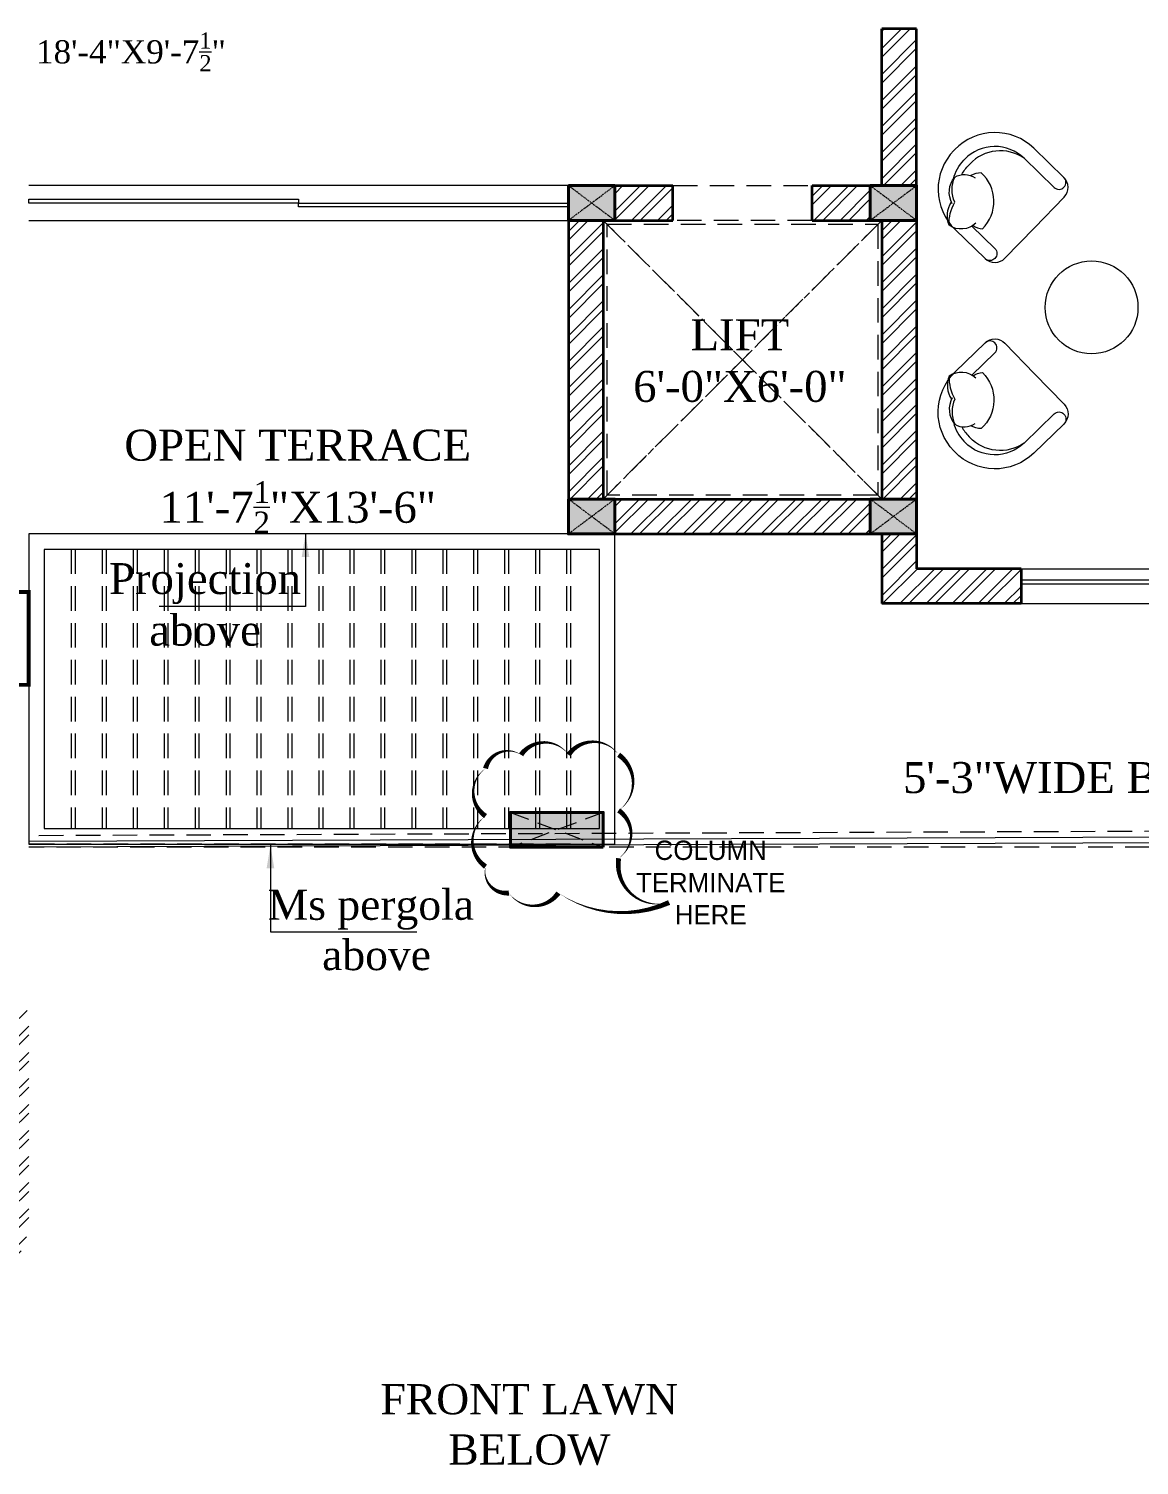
# Model space of a CAD drawing. Header units: inches. Extents: x -61 to 4103, y -308 to 989.
# Drawn here: x 1587.7 to 1874.8, y -117.5 to 253.7 of the extents above; entities that cross this region are included whole.
import ezdxf

# ---------------------------------------------------------------- set-up
doc = ezdxf.new("R2010")
doc.units = ezdxf.units.IN
for name, pattern in [('$0$$0$$0$HIDDEN', [9.525, 6.35, -3.175]), ('$2$$0$HIDDEN', [0.375, 0.25, -0.125]), ('AR-01-R0-COLUMN LAYOUT$0$$0$HIDDEN', [0.375, 0.25, -0.125]), ('AR-01-R0-COLUMN LAYOUT$0$$2$$0$HIDDEN', [0.375, 0.25, -0.125])]:
    doc.linetypes.add(name, pattern=pattern)
doc.layers.get('0').update_dxf_attribs({"lineweight": 0})
doc.layers.add('A-FURNITURE', color=35, linetype='Continuous', lineweight=13, true_color=0xab6a54)
doc.layers.add('A-PARAGOLA', color=132, linetype='$0$$0$$0$HIDDEN', lineweight=9, true_color=0x12d3ca)
for name, color, linetype, lineweight in [('A-HATCH', 8, 'Continuous', 0), ('A-HIDDEN', 8, '$2$$0$HIDDEN', 9), ('A-PROJECTION', 4, '$0$$0$$0$HIDDEN', 9), ('A-RAILING', 120, 'Continuous', 13), ('A-TEXT', 2, 'Continuous', 13), ('A-WALL', 1, 'Continuous', 35), ('A-WINDOW', 4, 'Continuous', 9), ('AR-01-R0-COLUMN LAYOUT$0$A-HIDDEN', 8, 'AR-01-R0-COLUMN LAYOUT$0$$2$$0$HIDDEN', 9), ('AR-01-R0-COLUMN LAYOUT$0$S-COLUMN FIRST FLOOR', 6, 'Continuous', 40), ('AR-01-R0-COLUMN LAYOUT$0$S-COLUMN GROUND FLOOR', 6, 'Continuous', 40), ('AR-01-R0-COLUMN LAYOUT$0$S-COLUMN HATCH FIRST FLOOR', 8, 'Continuous', 9), ('AR-01-R0-COLUMN LAYOUT$0$S-COLUMN HATCH GROUND FLOOR', 8, 'Continuous', 9), ('AR-01-R0-COLUMN LAYOUT$0$S-COLUMN HATCH SECOND FLOOR', 8, 'Continuous', 9), ('AR-01-R0-COLUMN LAYOUT$0$S-COLUMN S.F. HIDDEN', 8, 'AR-01-R0-COLUMN LAYOUT$0$$0$HIDDEN', 9), ('AR-01-R0-COLUMN LAYOUT$0$S-COLUMN SECOND FLOOR', 6, 'Continuous', 40), ('AR-01-R0-COLUMN LAYOUT$0$S-COLUMN TERRACE FLOOR HIDDEN', 8, 'AR-01-R0-COLUMN LAYOUT$0$$0$HIDDEN', 9)]:
    doc.layers.add(name, color=color, linetype=linetype, lineweight=lineweight)
doc.styles.add('$1$$0$STYLE1', font='romantic.ttf', dxfattribs={"height": 6})
doc.styles.add('AR-01-R0-COLUMN LAYOUT$0$style1', font='GOTHIC.TTF')
doc.styles.get("Standard").update_dxf_attribs({"font": 'arial.ttf', "height": 9})
doc.dimstyles.get("Standard").update_dxf_attribs({"dimtxt": 18, "dimasz": 6, "dimexe": 0, "dimexo": 6, "dimgap": 0.09, "dimtad": 0, "dimtih": 1, "dimtoh": 1, "dimdec": 1, "dimzin": 0, "dimdsep": 46, "dimlunit": 4, "dimtxsty": 'Standard', "dimblk": 'OBLIQUE', "dimcen": 0.09, "dimclrd": 256, "dimclre": 256, "dimclrt": 256, "dimadec": 0, "dimazin": 0, "dimtfac": 1, "dimtdec": 1, "dimtofl": 0, "dimtmove": 1, "dimatfit": 3, "dimfxl": 1, "dimtolj": 1, "dimtzin": 0, "dimlwd": -1, "dimlwe": -1, "dimarcsym": 0})
pattern_1 = [(45, (1377.729, -0.0001), (-3.367596, 3.367596), []), (45, (1379.974, -0.0001), (-3.367596, 3.367596), [])]

# ---------------------------------------------------------------- blocks, each defined once
blk = doc.blocks.new('A$C2CD672AE')
at = {"layer": 'A-FURNITURE'}
for points in [[(14.9, 0), (25.9, 0, 0.414214), (29.51, 3.61), (29.51, 14.43, 0.414214), (15.08, 28.85), (14.9, 28.85), (14.72, 28.85, 0.414214), (0.29, 14.43), (0.29, 3.61, 0.414214), (3.9, 0), (14.9, 0)], [(0, 16.25, -0.14773), (5.27, 19.35, -0.213343), (9.92, 23.89, -0.178662)], [(4.54, 19.59, -0.306663), (9.92, 23.89, -0.30633), (13.43, 19.97, 0.872847)], [(9.35, 23.82, -0.130591), (14.72, 25.25), (14.9, 25.25)], [(11.65, 23.05, -0.072384), (14.72, 23.44), (14.9, 23.44)], [(25.9, 14.43, 0.414214), (15.08, 25.25), (14.9, 25.25)], [(25.9, 14.43, 0.372719), (15.08, 23.44), (14.9, 23.44)], [(5.17, 11.7, -0.356772), (0, 16.25, -0.249542), (4.68, 19.99, 9.61688)], [(4.26, 11.81, 0.165541), (5.37, 9.43, 0.425989), (15.5, 19.76, 0.121523), (13.1, 21.18, -7.115464)], [(3.9, 11.9), (3.9, 3.61, -0.414214), (2.1, 1.8), (2.1, 1.8, -0.414214), (0.29, 3.61)], [(25.9, 14.43), (25.9, 3.61, 0.414214), (27.7, 1.8), (27.7, 1.8, 0.414214), (29.51, 3.61)]]:
    blk.add_lwpolyline(points, format="xyb", dxfattribs=at)
blk = doc.blocks.new('_Oblique')
at = {"color": 0, "linetype": 'ByBlock', "lineweight": -2}
blk.add_line((-0.5, -0.5), (0.5, 0.5), dxfattribs=at)

msp = doc.modelspace()

# ---------------------------------------------------------------- hatches: boundary and pattern name
at = {"layer": 'A-HATCH'}
h = msp.add_hatch(dxfattribs=at)
h.set_pattern_fill('ANSI32', color=256, scale=0.5)
h.set_pattern_definition(pattern_1)
h.paths.add_polyline_path([(1817.23, 253.73), (1808.23, 253.73), (1808.23, 213.19), (1817.23, 213.19)])
h = msp.add_hatch(dxfattribs=at)
h.set_pattern_fill('ANSI32', color=256, scale=0.5)
h.set_pattern_definition(pattern_1)
h.paths.add_polyline_path([(1754.23, 213.19), (1739.23, 213.19), (1739.23, 204.19), (1754.23, 204.19)])
h = msp.add_hatch(dxfattribs=at)
h.set_pattern_fill('ANSI32', color=256, scale=0.5)
h.set_pattern_definition(pattern_1)
h.paths.add_polyline_path([(1805.23, 213.19), (1790.23, 213.19), (1790.23, 204.19), (1805.23, 204.19)])
h = msp.add_hatch(dxfattribs=at)
h.set_pattern_fill('ANSI32', color=256, scale=0.5)
h.set_pattern_definition(pattern_1)
h.paths.add_polyline_path([(1736.23, 204.19), (1727.23, 204.19), (1727.23, 132.19), (1736.23, 132.19)])
h = msp.add_hatch(dxfattribs=at)
h.set_pattern_fill('ANSI32', color=256, scale=0.5)
h.set_pattern_definition(pattern_1)
h.paths.add_polyline_path([(1817.23, 204.19), (1808.23, 204.19), (1808.23, 132.19), (1817.23, 132.19)])
h = msp.add_hatch(dxfattribs=at)
h.set_pattern_fill('ANSI32', color=256, scale=0.5)
h.set_pattern_definition(pattern_1)
h.paths.add_polyline_path([(1805.23, 132.19), (1739.23, 132.19), (1739.23, 123.19), (1805.23, 123.19)])
h = msp.add_hatch(dxfattribs=at)
h.set_pattern_fill('ANSI32', color=256, scale=0.5)
h.set_pattern_definition(pattern_1)
h.paths.add_polyline_path([(1844.23, 114.19), (1817.23, 114.19), (1817.23, 123.19), (1808.23, 123.19), (1808.23, 105.19), (1844.23, 105.19)])
h = msp.add_hatch(dxfattribs=at)
h.set_pattern_fill('ANSI32', color=256, scale=0.5)
h.set_pattern_definition([(45, (1377.729, -12), (-3.3676, 3.3676), []), (45, (1379.974, -12), (-3.3676, 3.3676), [])])
edge = h.paths.add_edge_path()
edge.add_line((1583.23, 0), (1587.73, 0))
edge.add_line((1587.73, 0), (1587.73, -53.26))
edge.add_arc((1569.72, -53.98), 18.02, -89.9874, 2.293, ccw=False)
edge.add_line((1569.73, -72), (1542.73, -72))
edge.add_line((1542.73, -72), (1542.73, -67.5))
edge.add_line((1542.73, -67.5), (1569.73, -67.5))
edge.add_arc((1569.73, -54), 13.5, 270.0009, 359.5969)
edge.add_line((1583.23, -54.09), (1583.23, 0))
at = {"layer": 'AR-01-R0-COLUMN LAYOUT$0$S-COLUMN HATCH FIRST FLOOR', "linetype": 'ByBlock'}
h = msp.add_hatch(color=256, dxfattribs=at)
h.dxf.hatch_style = 1
h.paths.add_polyline_path([(1727.23, 213.19), (1739.23, 213.19), (1739.23, 204.19), (1727.23, 204.19)])
h = msp.add_hatch(color=256, dxfattribs=at)
h.dxf.hatch_style = 1
h.paths.add_polyline_path([(1805.23, 213.19), (1817.23, 213.19), (1817.23, 204.19), (1805.23, 204.19)])
h = msp.add_hatch(color=256, dxfattribs=at)
h.dxf.hatch_style = 1
h.paths.add_polyline_path([(1727.23, 132.19), (1739.23, 132.19), (1739.23, 123.19), (1727.23, 123.19)])
h = msp.add_hatch(color=256, dxfattribs=at)
h.dxf.hatch_style = 1
h.paths.add_polyline_path([(1805.23, 132.19), (1817.23, 132.19), (1817.23, 123.19), (1805.23, 123.19)])
at = {"layer": 'AR-01-R0-COLUMN LAYOUT$0$S-COLUMN HATCH GROUND FLOOR', "linetype": 'ByBlock'}
for points in [[(1739.23, 213.19), (1727.23, 213.19), (1727.23, 204.19), (1739.23, 204.19)], [(1805.23, 213.19), (1817.23, 213.19), (1817.23, 204.19), (1805.23, 204.19)], [(1739.23, 132.19), (1727.23, 132.19), (1727.23, 123.19), (1739.23, 123.19)], [(1805.23, 132.19), (1817.23, 132.19), (1817.23, 123.19), (1805.23, 123.19)], [(1736.23, 51.19), (1712.23, 51.19), (1712.23, 42.19), (1736.23, 42.19)]]:
    msp.add_hatch(color=256, dxfattribs=at).paths.add_polyline_path(points)
at = {"layer": 'AR-01-R0-COLUMN LAYOUT$0$S-COLUMN HATCH SECOND FLOOR', "linetype": 'ByBlock'}
h = msp.add_hatch(color=256, dxfattribs=at)
h.dxf.hatch_style = 1
h.paths.add_polyline_path([(1808.23, 315.23), (1832.23, 315.23), (1832.23, 306.23), (1808.23, 306.23)])
h.paths.add_polyline_path([(1805.23, 213.19), (1817.23, 213.19), (1817.23, 204.19), (1805.23, 204.19)])
h.paths.add_polyline_path([(1727.23, 213.19), (1739.23, 213.19), (1739.23, 204.19), (1727.23, 204.19)])
h.paths.add_polyline_path([(2138.23, 213.19), (2150.23, 213.19), (2150.23, 204.19), (2138.23, 204.19)])
h.paths.add_polyline_path([(2216.23, 213.19), (2228.23, 213.19), (2228.23, 204.19), (2216.23, 204.19)])
h.paths.add_polyline_path([(2216.23, 132.19), (2228.23, 132.19), (2228.23, 123.19), (2216.23, 123.19)])
h.paths.add_polyline_path([(2138.23, 132.19), (2150.23, 132.19), (2150.23, 123.19), (2138.23, 123.19)])
h.paths.add_polyline_path([(1973.23, 114.19), (1982.23, 114.19), (1982.23, 90.19), (1973.23, 90.19)])
h.paths.add_polyline_path([(1805.23, 132.19), (1817.23, 132.19), (1817.23, 123.19), (1805.23, 123.19)])
h.paths.add_polyline_path([(1727.23, 132.19), (1739.23, 132.19), (1739.23, 123.19), (1727.23, 123.19)])

# ---------------------------------------------------------------- linework, layer by layer
at = {"layer": 'A-FURNITURE'}
msp.add_circle((1862.46, 181.71), 12, dxfattribs=at)
at = {"layer": 'A-HATCH', "linetype": '$0$$0$$0$HIDDEN'}
for p, q in [((1977.73, 46.69), (1587.73, 45.19)), ((1982.23, 42.19), (1587.73, 42.19))]:
    msp.add_line(p, q, dxfattribs=at)
at = {"layer": 'A-HIDDEN', "linetype": '$0$$0$$0$HIDDEN'}
for p, q in [((1754.23, 213.19), (1790.23, 213.19)), ((1736.23, 132.19), (1808.23, 204.19)), ((1736.23, 204.19), (1808.23, 132.19)), ((1790.23, 204.19), (1754.23, 204.19))]:
    msp.add_line(p, q, dxfattribs=at)
msp.add_lwpolyline([(1737.23, 203.19), (1807.23, 203.19), (1807.23, 133.19), (1737.23, 133.19)], close=True, dxfattribs=at)
at = {"layer": 'A-PARAGOLA'}
for p, q in [((1587.73, 204.19), (1727.73, 204.19)), ((1598.73, 119.19), (1598.73, 47.02)), ((1599.73, 119.19), (1599.73, 47.02)), ((1606.73, 119.19), (1606.73, 47.02)), ((1607.73, 119.19), (1607.73, 47.02)), ((1614.73, 119.19), (1614.73, 47.02)), ((1615.73, 119.19), (1615.73, 47.02)), ((1622.73, 119.19), (1622.73, 47.02)), ((1623.73, 119.19), (1623.73, 47.02)), ((1630.73, 119.19), (1630.73, 47.02)), ((1631.73, 119.19), (1631.73, 47.02)), ((1638.73, 119.19), (1638.73, 47.02)), ((1639.73, 119.19), (1639.73, 47.02)), ((1646.73, 119.19), (1646.73, 47.02)), ((1647.73, 119.19), (1647.73, 47.02)), ((1654.73, 119.19), (1654.73, 47.02)), ((1655.73, 119.19), (1655.73, 47.02)), ((1662.73, 119.19), (1662.73, 47.02)), ((1663.73, 119.19), (1663.73, 47.02)), ((1670.73, 119.19), (1670.73, 47.02)), ((1671.73, 119.19), (1671.73, 47.02)), ((1678.73, 119.19), (1678.73, 47.02)), ((1679.73, 119.19), (1679.73, 47.02)), ((1686.73, 119.19), (1686.73, 47.02)), ((1687.73, 119.19), (1687.73, 47.02)), ((1694.73, 119.19), (1694.73, 47.02)), ((1695.73, 119.19), (1695.73, 47.02)), ((1702.73, 119.19), (1702.73, 47.02)), ((1703.73, 119.19), (1703.73, 47.02)), ((1710.73, 119.19), (1710.73, 47.02)), ((1711.73, 119.19), (1711.73, 47.02)), ((1718.73, 119.19), (1718.73, 47.02)), ((1719.73, 119.19), (1719.73, 47.02)), ((1726.73, 119.19), (1726.73, 47.02)), ((1727.73, 119.19), (1727.73, 47.02)), ((1727.73, 43.02), (1587.73, 43.02))]:
    msp.add_line(p, q, dxfattribs=at)
at = {"layer": 'A-PARAGOLA', "linetype": 'ByBlock'}
for points in [[(1587.73, 43.02), (1739.23, 43.02), (1739.23, 123.19), (1587.73, 123.19)], [(1591.73, 47.02), (1735.23, 47.02), (1735.23, 119.19), (1591.73, 119.19)]]:
    msp.add_lwpolyline(points, close=True, dxfattribs=at)
at = {"layer": 'A-PROJECTION', "ltscale": 0.01}
msp.add_line((1727.73, 123.19), (1587.73, 123.19), dxfattribs=at)
at = {"layer": 'A-RAILING'}
for p, q in [((1979.23, 45.19), (1587.73, 43.69)), ((1980.73, 43.69), (1587.73, 42.19))]:
    msp.add_line(p, q, dxfattribs=at)
at = {"layer": 'A-WALL'}
for p, q in [((1808.23, 213.19), (1808.23, 253.73)), ((1817.23, 253.73), (1808.23, 253.73)), ((1817.23, 213.19), (1817.23, 253.73)), ((1739.23, 213.19), (1754.23, 213.19)), ((1754.23, 204.19), (1754.23, 213.19)), ((1790.23, 213.19), (1805.23, 213.19)), ((1790.23, 204.19), (1790.23, 213.19)), ((1727.23, 204.19), (1727.23, 132.19)), ((1736.23, 204.19), (1736.23, 132.19)), ((1739.23, 204.19), (1754.23, 204.19)), ((1790.23, 204.19), (1805.23, 204.19)), ((1808.23, 204.19), (1808.23, 132.19)), ((1817.23, 204.19), (1817.23, 132.19)), ((1739.23, 132.19), (1805.23, 132.19)), ((1739.23, 123.19), (1805.23, 123.19)), ((1808.23, 123.19), (1808.23, 105.19)), ((1817.23, 123.19), (1817.23, 114.19)), ((1844.23, 114.19), (1817.23, 114.19)), ((1844.23, 114.19), (1844.23, 105.19)), ((1844.23, 105.19), (1808.23, 105.19))]:
    msp.add_line(p, q, dxfattribs=at)
at = {"layer": 'A-WINDOW'}
for p, q in [((1727.23, 213.19), (1587.73, 213.19)), ((1587.73, 204.19), (1727.23, 204.19)), ((1844.23, 114.19), (1946.23, 114.19)), ((1844.23, 111.32), (1895.23, 111.32)), ((1844.23, 110.32), (1895.23, 110.32)), ((1844.23, 105.19), (1946.23, 105.19))]:
    msp.add_line(p, q, dxfattribs=at)
for points in [[(1587.73, 209.69), (1657.48, 209.69), (1657.48, 208.69), (1587.73, 208.69)], [(1657.48, 208.69), (1727.23, 208.69), (1727.23, 207.69), (1657.48, 207.69)]]:
    msp.add_lwpolyline(points, close=True, dxfattribs=at)
at = {"layer": 'AR-01-R0-COLUMN LAYOUT$0$A-HIDDEN', "ltscale": 8}
for p, q in [((1736.23, 204.19), (1808.23, 132.19)), ((1737.23, 133.19), (1807.23, 203.19))]:
    msp.add_line(p, q, dxfattribs=at)
at = {"layer": 'AR-01-R0-COLUMN LAYOUT$0$A-HIDDEN', "ltscale": 20}
for p, q in [((1712.23, 51.19), (1736.23, 42.19)), ((1736.23, 51.19), (1712.23, 42.19))]:
    msp.add_line(p, q, dxfattribs=at)
at = {"layer": 'AR-01-R0-COLUMN LAYOUT$0$S-COLUMN FIRST FLOOR', "linetype": 'ByBlock'}
for points in [[(1727.23, 213.19), (1739.23, 213.19), (1739.23, 204.19), (1727.23, 204.19)], [(1805.23, 213.19), (1817.23, 213.19), (1817.23, 204.19), (1805.23, 204.19)], [(1727.23, 132.19), (1739.23, 132.19), (1739.23, 123.19), (1727.23, 123.19)], [(1805.23, 132.19), (1817.23, 132.19), (1817.23, 123.19), (1805.23, 123.19)], [(1736.23, 42.19), (1712.23, 42.19), (1712.23, 51.19), (1736.23, 51.19)]]:
    msp.add_lwpolyline(points, close=True, dxfattribs=at)
msp.add_lwpolyline([(1740.22, 66.1, 0, 1.31, 0.520567), (1727.27, 66.1, 0, 1.31, 0.520567), (1714.99, 66.1, 0, 1.31, 0.520567), (1705.81, 62.56, 0, 1.31, 0.520567), (1705.81, 50.26, 0, 1.31, 0.520567), (1705.81, 37.21, 0, 1.31, 0.520567), (1711.85, 30.39, 0, 1.31, 0.520567), (1724.64, 30.39, 0, 1.31, 0.261278), (1753.26, 27.93, 0, 1.31, -0.549808), (1740.22, 39.35, 0, 1.31, 0.520567), (1740.22, 51.74, 0, 1.31, 0.520567)], format="xyseb", close=True, dxfattribs=at)
at = {"layer": 'AR-01-R0-COLUMN LAYOUT$0$S-COLUMN GROUND FLOOR', "linetype": 'ByBlock'}
for points in [[(1727.23, 213.19), (1739.23, 213.19), (1739.23, 204.19), (1727.23, 204.19)], [(1805.23, 213.19), (1817.23, 213.19), (1817.23, 204.19), (1805.23, 204.19)], [(1727.23, 132.19), (1739.23, 132.19), (1739.23, 123.19), (1727.23, 123.19)], [(1805.23, 132.19), (1817.23, 132.19), (1817.23, 123.19), (1805.23, 123.19)], [(1736.23, 42.19), (1712.23, 42.19), (1712.23, 51.19), (1736.23, 51.19)]]:
    msp.add_lwpolyline(points, close=True, dxfattribs=at)
at = {"layer": 'AR-01-R0-COLUMN LAYOUT$0$S-COLUMN S.F. HIDDEN', "ltscale": 20, "const_width": 1}
msp.add_lwpolyline([(1578.73, 108.19), (1587.73, 108.19), (1587.73, 84.19), (1578.73, 84.19)], close=True, dxfattribs=at)
at = {"layer": 'AR-01-R0-COLUMN LAYOUT$0$S-COLUMN SECOND FLOOR', "linetype": 'ByBlock'}
for points in [[(1727.23, 213.19), (1739.23, 213.19), (1739.23, 204.19), (1727.23, 204.19)], [(1805.23, 213.19), (1817.23, 213.19), (1817.23, 204.19), (1805.23, 204.19)], [(1727.23, 132.19), (1739.23, 132.19), (1739.23, 123.19), (1727.23, 123.19)], [(1805.23, 132.19), (1817.23, 132.19), (1817.23, 123.19), (1805.23, 123.19)]]:
    msp.add_lwpolyline(points, close=True, dxfattribs=at)
at = {"layer": 'AR-01-R0-COLUMN LAYOUT$0$S-COLUMN TERRACE FLOOR HIDDEN'}
for p, q in [((1727.23, 204.19), (1739.23, 213.19)), ((1739.23, 204.19), (1727.23, 213.19)), ((1805.23, 204.19), (1817.23, 213.19)), ((1817.23, 204.19), (1805.23, 213.19)), ((1727.23, 123.19), (1739.23, 132.19)), ((1739.23, 123.19), (1727.23, 132.19)), ((1805.23, 123.19), (1817.23, 132.19)), ((1817.23, 123.19), (1805.23, 132.19))]:
    msp.add_line(p, q, dxfattribs=at)
at = {"layer": 'AR-01-R0-COLUMN LAYOUT$0$S-COLUMN TERRACE FLOOR HIDDEN', "ltscale": 25}
for points in [[(1727.23, 213.19), (1739.23, 213.19), (1739.23, 204.19), (1727.23, 204.19)], [(1805.23, 213.19), (1817.23, 213.19), (1817.23, 204.19), (1805.23, 204.19)], [(1727.23, 132.19), (1739.23, 132.19), (1739.23, 123.19), (1727.23, 123.19)], [(1805.23, 132.19), (1817.23, 132.19), (1817.23, 123.19), (1805.23, 123.19)]]:
    msp.add_lwpolyline(points, close=True, dxfattribs=at)

# ---------------------------------------------------------------- block references
at = {"layer": 'A-FURNITURE', "rotation": 45.8793543315747}
msp.add_blockref('A$C2CD672AE', (1837.33, 191.62), dxfattribs=at)
at = {"layer": 'A-FURNITURE', "xscale": -1, "rotation": 134.1206456684213}
msp.add_blockref('A$C2CD672AE', (1837.33, 175.28), dxfattribs=at)

# ---------------------------------------------------------------- texts
at = {"layer": 'A-TEXT', "attachment_point": 5, "style": '$1$$0$STYLE1'}
for s, insert, char_height, width in [('\\A1;FOYER\\P18\'-4"X9\'-7{\\H0.7x;\\S1/2;}"', (1614.16, 252.76), 6, 88.494), ('\\A1;LIFT\\P6\'-0"X6\'-0"', (1771.56, 167.91), 8, 129.4496), ('\\A1;OPEN TERRACE\\P11\'-7{\\H0.7x;\\S1/2;}"X13\'-6"', (1657.26, 136.73), 8, 129.4496), ('\\A1;Projection\\Pabove', (1633.31, 104.91), 8, 129.4496), ('\\A1;5\'-3"WIDE BALCONY', (1871.82, 60.13), 8, 129.4496), ('\\A1;Ms pergola\\P above', (1676.17, 20.8), 7.8, 129.4496), ('\\A1;FRONT LAWN\\PBELOW', (1717.11, -107.01), 7.8, 129.4496)]:
    msp.add_mtext(s, dxfattribs=dict(at, insert=insert, char_height=char_height, width=width))
at = {"layer": 'AR-01-R0-COLUMN LAYOUT$0$S-COLUMN FIRST FLOOR', "insert": (1764.01, 33.09), "char_height": 5, "attachment_point": 5, "style": 'AR-01-R0-COLUMN LAYOUT$0$style1'}
msp.add_mtext_dynamic_manual_height_columns('\\pxqc;COLUMN\\PTERMINATE\\PHERE', width=45.3521, gutter_width=0, heights=[126.71], dxfattribs=at)

# ---------------------------------------------------------------- leaders
at = {"layer": 'A-TEXT'}
for points in [[(1659.28, 123.19), (1659.28, 104.46), (1621.42, 104.46)], [(1650.21, 42.76), (1650.21, 20.36), (1688.07, 20.36)]]:
    msp.add_leader(points, dimstyle='Standard', override={"dimtxt": 9, "dimgap": 0.09, "dimtad": 0, "dimtih": 0, "dimtoh": 0, "dimfxl": 2, "dimfxlon": 1}, dxfattribs=at)

doc.saveas('drawing.dxf')
